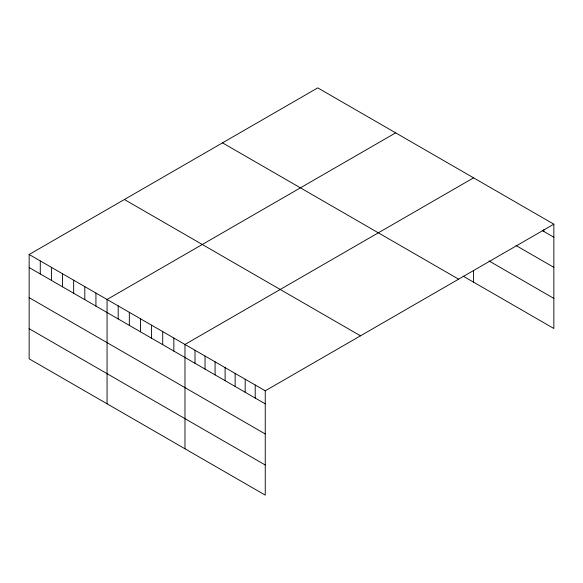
<?xml version="1.0" encoding="UTF-8"?>
<svg xmlns="http://www.w3.org/2000/svg" width="583" height="583" viewBox="0 0 583 583"><rect width="100%" height="100%" fill="white"/><g stroke="black" fill="none" stroke-linecap="round" stroke-linejoin="round"><path stroke-width="0.87" d="M553.85 224.185L265.25 390.807L265.25 495.127L29.15 358.815L29.15 254.494L317.75 87.873L553.85 224.185L553.85 328.506L463.186 276.16M395.66 132.858L107.061 299.48L107.061 403.8M473.578 177.837L184.979 344.458L184.979 448.779M542.27 230.547L553.85 237.23M516.028 245.516L553.85 267.349M489.013 260.951L553.85 298.387M222.509 142.857L458.61 279.17M124.39 199.51L360.491 335.823M29.15 254.494L265.25 390.807M29.15 267.539L265.25 403.851M29.15 297.658L265.25 433.971M29.15 328.695L265.25 465.008M543.815 229.695L543.815 231.436M473.578 270.446L473.578 282.157M255.216 385.013L255.216 398.058M245.181 379.22L245.181 392.264M235.146 373.426L235.146 386.471M225.111 367.633L225.111 380.677M215.076 361.839L215.076 374.884M205.041 356.045L205.041 369.09M195.006 350.252L195.006 363.296M173.843 338.038L173.843 351.083M162.715 331.61L162.715 344.655M151.587 325.183L151.587 338.227M140.452 318.755L140.452 331.8M129.324 312.328L129.324 325.372M118.196 305.907L118.196 318.952M95.933 293.052L95.933 306.097M84.805 286.625L84.805 299.669M73.669 280.197L73.669 293.242M62.541 273.777L62.541 286.821M51.413 267.349L51.413 280.394M40.278 260.922L40.278 273.966"/></g></svg>
